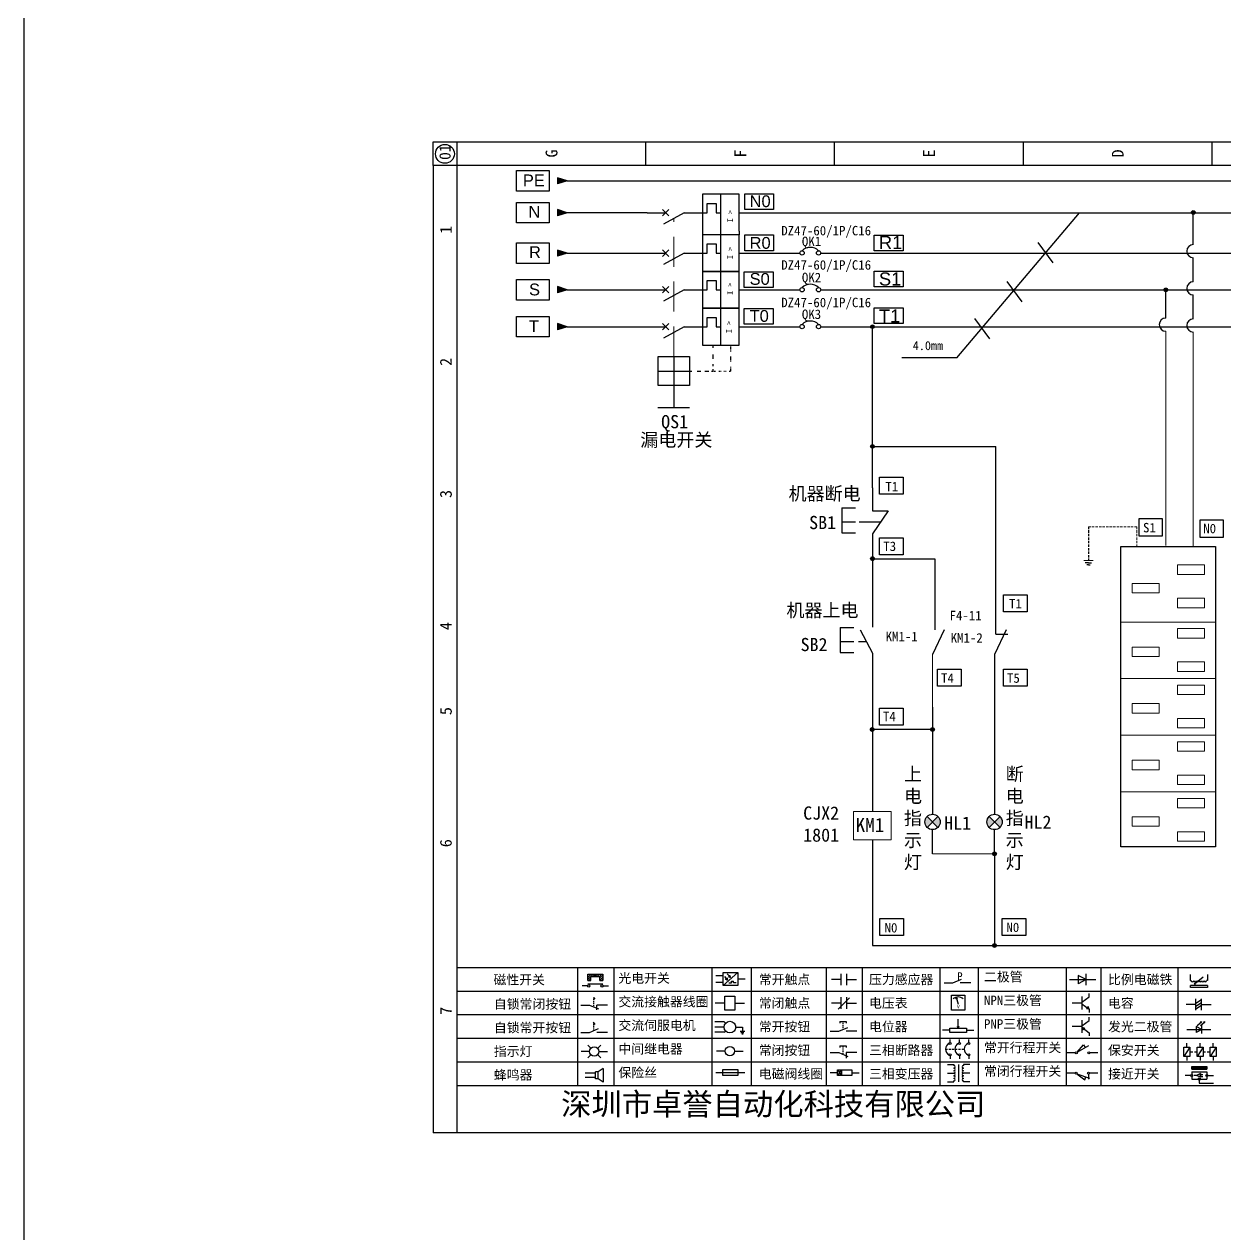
# Model space of a CAD drawing. Header units: millimetres. Extents: x -97 to 5214, y -62 to 3239.
# Drawn here: x -97.3 to 157.1, y 988 to 1244.3 of the extents above; entities that cross this region are included whole.
import ezdxf
from ezdxf.enums import TextEntityAlignment as Align

# ---------------------------------------------------------------- set-up
doc = ezdxf.new("R2010")
doc.units = ezdxf.units.MM
for name, pattern in [('ACANSTGL', [0.11811, 0.07874, -0.03937]), ('ACISOWELD', [3, 2, -1]), ('DASHED', [0.75, 0.5, -0.25]), ('DASHED2', [9.525, 6.35, -3.175])]:
    doc.linetypes.add(name, pattern=pattern)
for name, color, linetype in [('MISC', 2, 'Continuous'), ('SYMS', 7, 'Continuous'), ('主图', 7, 'Continuous')]:
    doc.layers.add(name, color=color, linetype=linetype)
doc.styles.get("Standard").update_dxf_attribs({"font": 'SimSun.ttf'})
doc.styles.add('WD_IEC', font='ISOCP2.shx', dxfattribs={"width": 0.9, "height": 4, "bigfont": 'gbcbig.shx'})
doc.styles.add('样式 0', font='')
doc.styles.add('样式 8', font='arial.ttf')
doc.styles.add('汉字', font='NSimSun.ttf')
doc.styles.get('样式 0').set_extended_font_data('KaiTi_GB2312')

# ---------------------------------------------------------------- blocks, each defined once
blk = doc.blocks.new('VCB11THI')
for p, q in [((0, 7.5), (0, 2.5)), ((-0.88, 3.38), (0.88, 1.62)), ((-0.88, 1.62), (0.88, 3.38)), ((0, -2.5), (-3.12, 3.12)), ((0, -2.5), (0, -8.75)), ((0, -8.75), (2.5, -8.75)), ((2.5, -8.75), (2.5, -11.25)), ((-5, -12.5), (5, -12.5)), ((0, -11.25), (0, -12.5)), ((2.5, -11.25), (0, -11.25)), ((0, -17.5), (0, -22.5))]:
    blk.add_line(p, q)
blk.add_lwpolyline([(-5, -7.5), (-5, -17.5), (5, -17.5), (5, -7.5)], close=True)
at = {"style": 'WD_IEC'}
for tag, p in [('INST', (-8, 5.25)), ('LOC', (-8, 1.75)), ('TAG1', (-8, -1.75)), ('RATING1', (-8, -6.35)), ('DESC1', (-8, -14.35)), ('DESC2', (-8, -17.85)), ('DESC3', (-8, -21.35))]:
    blk.add_attdef(tag, text='', height=2.5, dxfattribs=at).set_placement(p, align=Align.RIGHT)
blk.add_attdef('TERM01', text='', height=2, rotation=90, dxfattribs=at).set_placement((-1, 7.5), align=Align.RIGHT)
at = {"style": 'WD_IEC', "flags": 1}
for tag, p, height in [('X2TERM01', (0, 7.5), 0.32), ('MFG', (2.75, 6.5), 1.5), ('CAT', (2.75, 4), 1.5), ('X4LINK', (-2, 0), 0.32), ('X1LINK', (-0.5, 0), 0.32), ('CONTACT', (-5, -7.5), 1), ('COMMON', (-3.75, -8.75), 1), ('ASSYCODE', (1, -19), 1), ('FAMILY', (1, -20.5), 1), ('X8TERM02', (0, -22.5), 0.32), ('CATDESC', (1, -22), 1)]:
    blk.add_attdef(tag, p, '', height=height, dxfattribs=at)
at = {"lineweight": 15, "style": 'WD_IEC'}
blk.add_attdef('XREF', text='', height=2.5, dxfattribs=at).set_placement((-8, -10.35), align=Align.RIGHT)
at = {"style": 'WD_IEC'}
blk.add_attdef('TERM02', (-1, -22.5), '', height=2, rotation=90, dxfattribs=at)
at = {"linetype": 'Continuous', "style": 'WD_IEC'}
blk.add_attdef('T', text='', height=2.5, dxfattribs=at).set_placement((0, -15), align=Align.MIDDLE_CENTER)
blk = doc.blocks.new('VCB21THI')
for p, q in [((0, 7.5), (0, 2.5)), ((-0.88, 3.38), (0.88, 1.62)), ((-0.88, 1.62), (0.88, 3.38)), ((0, -2.5), (-3.12, 3.12)), ((0, -2.5), (0, -8.75)), ((0, -8.75), (2.5, -8.75)), ((2.5, -8.75), (2.5, -11.25)), ((-5, -12.5), (5, -12.5)), ((0, -11.25), (0, -12.5)), ((2.5, -11.25), (0, -11.25)), ((0, -17.5), (0, -22.5))]:
    blk.add_line(p, q)
blk.add_lwpolyline([(-5, -7.5), (-5, -17.5), (5, -17.5), (5, -7.5)], close=True)
at = {"style": 'WD_IEC'}
for tag, p in [('INST', (-8, 5.25)), ('LOC', (-8, 1.75)), ('TAG2', (-8, -1.75)), ('RATING1', (-8, -6.35)), ('DESC1', (-8, -14.35)), ('DESC2', (-8, -17.85)), ('DESC3', (-8, -21.35))]:
    blk.add_attdef(tag, text='', height=2.5, dxfattribs=at).set_placement(p, align=Align.RIGHT)
blk.add_attdef('TERM01', text='', height=2, rotation=90, dxfattribs=at).set_placement((-1, 7.5), align=Align.RIGHT)
at = {"style": 'WD_IEC', "flags": 1}
for tag, p, height in [('X2TERM01', (0, 7.5), 0.32), ('X4LINK', (-2, 0), 0.32), ('X1LINK', (-0.5, 0), 0.32), ('CONTACT', (-5, -7.5), 1), ('COMMON', (-3.75, -8.75), 1), ('FAMILY', (1, -20.5), 1), ('X8TERM02', (0, -22.5), 0.32)]:
    blk.add_attdef(tag, p, '', height=height, dxfattribs=at)
at = {"lineweight": 15, "style": 'WD_IEC'}
blk.add_attdef('XREF', text='', height=2.5, dxfattribs=at).set_placement((-8, -10.35), align=Align.RIGHT)
at = {"style": 'WD_IEC'}
blk.add_attdef('TERM02', (-1, -22.5), '', height=2, rotation=90, dxfattribs=at)
at = {"linetype": 'Continuous', "style": 'WD_IEC'}
blk.add_attdef('T', text='', height=2.5, dxfattribs=at).set_placement((0, -15), align=Align.MIDDLE_CENTER)
blk = doc.blocks.new('WDDOT')
blk.add_hatch(color=256).paths.add_polyline_path([(0.5, 0, 1), (-0.5, 0, 1)])
blk.add_circle((0, 0), 0.5)
blk = doc.blocks.new('磁性开关')
at = {"linetype": 'ByBlock'}
h = blk.add_hatch(dxfattribs=at)
h.set_pattern_fill('ANSI31', color=256, scale=0.1, style=0)
h.paths.add_polyline_path([(-1907.69, -775.29), (-1910.88, -775.29), (-1910.88, -776.69), (-1910.25, -776.69), (-1910.25, -775.79), (-1908.31, -775.79), (-1908.31, -776.69), (-1907.69, -776.69)])
for p, q in [((-1910.88, -776.69), (-1910.88, -775.29)), ((-1910.88, -775.29), (-1907.69, -775.29)), ((-1910.25, -776.69), (-1910.25, -775.79)), ((-1910.25, -775.79), (-1908.31, -775.79)), ((-1908.31, -776.69), (-1908.31, -775.79)), ((-1907.69, -775.29), (-1907.69, -776.69)), ((-1910.91, -777.81), (-1912.09, -777.81)), ((-1910.88, -776.69), (-1910.25, -776.69)), ((-1910.88, -777.39), (-1907.69, -777.39)), ((-1908.31, -776.69), (-1907.69, -776.69)), ((-1907.66, -777.81), (-1906.48, -777.81))]:
    blk.add_line(p, q, dxfattribs=at)
for centre in [(-1910.68, -777.81), (-1907.88, -777.81)]:
    blk.add_circle(centre, 0.225, dxfattribs=at)
blk = doc.blocks.new('*U75')
at = {"linetype": 'ByBlock'}
for p, q in [((-1909.23, -780.45), (-1909.23, -780.67)), ((-1909.23, -780.45), (-1908.92, -780.84)), ((-1909.23, -780.84), (-1909.23, -781.05)), ((-1909.23, -781.23), (-1909.23, -781.44)), ((-1909.23, -781.61), (-1909.23, -781.83)), ((-1911.92, -782.07), (-1910.06, -782.07)), ((-1910.06, -782.07), (-1908.18, -782.88)), ((-1909.23, -782), (-1909.23, -782.21)), ((-1909.23, -782.38), (-1909.23, -782.43)), ((-1908.52, -783.07), (-1908.52, -782.07)), ((-1906.25, -782.07), (-1908.52, -782.07))]:
    blk.add_line(p, q, dxfattribs=at)
blk = doc.blocks.new('*U76')
at = {"linetype": 'ByBlock'}
for p, q in [((-1908.88, -791.17), (-1909.23, -790.71)), ((-1909.23, -790.71), (-1909.23, -790.92)), ((-1909.23, -791.09), (-1909.23, -791.31)), ((-1909.23, -791.48), (-1909.23, -791.69)), ((-1909.23, -791.86), (-1909.23, -792.08)), ((-1911.92, -792.89), (-1910.06, -792.89)), ((-1910.06, -792.89), (-1908.18, -792.08)), ((-1909.23, -792.25), (-1909.23, -792.47)), ((-1906.25, -792.89), (-1908.52, -792.89))]:
    blk.add_line(p, q, dxfattribs=at)
blk = doc.blocks.new('蜂鸣器')
at = {"linetype": 'ByBlock'}
for p, q in [((-1908.8, -796.48), (-1911.01, -796.48)), ((-1908.25, -796.26), (-1908.8, -796.26)), ((-1908.8, -797.68), (-1908.8, -796.26)), ((-1907.17, -795.53), (-1908.25, -796.26)), ((-1908.25, -797.68), (-1908.25, -796.26)), ((-1907.17, -795.53), (-1907.17, -798.41)), ((-1908.8, -797.46), (-1911.01, -797.46)), ((-1908.25, -797.68), (-1908.8, -797.68)), ((-1907.17, -798.41), (-1908.25, -797.68))]:
    blk.add_line(p, q, dxfattribs=at)
blk = doc.blocks.new('指示灯')
at = {"linetype": 'ByBlock'}
for p, q in [((-1854.62, -775.59), (-1853.97, -776.23)), ((-1851.9, -775.59), (-1852.54, -776.23)), ((-1854.25, -776.92), (-1856.06, -776.92)), ((-1854.62, -778.25), (-1853.97, -777.61)), ((-1851.9, -778.25), (-1852.54, -777.61)), ((-1852.26, -776.92), (-1850.45, -776.92))]:
    blk.add_line(p, q, dxfattribs=at)
blk.add_circle((-1853.26, -776.92), 0.992, dxfattribs=at)
blk = doc.blocks.new('光电开关')
at = {"linetype": 'ByBlock'}
h = blk.add_hatch(dxfattribs=at)
h.set_pattern_fill('ANSI31', color=256, scale=0.01, style=0)
h.set_pattern_definition([(45, (0.172267, 0), (-0.0224506403, 0.0224506403), [])])
h.paths.add_polyline_path([(-1882.44, -776.34), (-1882.5, -775.91), (-1882.68, -776.07)])
h.paths.add_polyline_path([(-1882.44, -776.34), (-1882.68, -776.07), (-1882.86, -776.23)])
h.paths.add_polyline_path([(-1883.11, -776.45), (-1883.29, -776.61), (-1883.05, -776.88)])
h.paths.add_polyline_path([(-1883.29, -776.61), (-1883.47, -776.77), (-1883.05, -776.88)])
for p, q in [((-1884.01, -775.96), (-1885.56, -775.96)), ((-1880.91, -775.3), (-1884.01, -778.05)), ((-1883.75, -776.09), (-1883.05, -776.88)), ((-1883.11, -776.45), (-1883.47, -776.77)), ((-1883.14, -775.55), (-1882.44, -776.34)), ((-1883.05, -776.88), (-1883.11, -776.45)), ((-1882.5, -775.91), (-1882.86, -776.23)), ((-1882.44, -776.34), (-1882.86, -776.23)), ((-1882.44, -776.34), (-1882.5, -775.91)), ((-1879.37, -776.67), (-1880.91, -776.67)), ((-1884.01, -777.39), (-1885.56, -777.39)), ((-1883.05, -776.88), (-1883.47, -776.77)), ((-1882.78, -777.47), (-1882.23, -777.47)), ((-1882.23, -777.47), (-1882.23, -777.14)), ((-1882.23, -777.14), (-1881.78, -777.14)), ((-1881.78, -777.47), (-1881.78, -777.14)), ((-1881.23, -777.47), (-1881.78, -777.47))]:
    blk.add_line(p, q, dxfattribs=at)
blk.add_lwpolyline([(-1884.01, -775.3), (-1880.91, -775.3), (-1880.91, -778.05), (-1884.01, -778.05)], close=True, dxfattribs=at)
blk = doc.blocks.new('交流接触器线圈')
at = {"linetype": 'ByBlock'}
for p, q in [((-1880.82, -781.77), (-1882.87, -781.77)), ((-1878.72, -781.77), (-1876.67, -781.77))]:
    blk.add_line(p, q, dxfattribs=at)
blk.add_lwpolyline([(-1880.82, -780.28), (-1878.72, -780.28), (-1878.72, -783.26), (-1880.82, -783.26)], close=True, dxfattribs=at)
blk = doc.blocks.new('交流伺服电机')
at = {"linetype": 'ByBlock'}
for p, q in [((-1880.97, -785.75), (-1882.94, -785.75)), ((-1880.97, -786.85), (-1882.94, -786.85)), ((-1880.97, -785.75), (-1880.65, -786.03)), ((-1878.49, -786.85), (-1877.07, -786.85)), ((-1877.07, -786.85), (-1877.07, -787.72)), ((-1880.97, -787.94), (-1882.94, -787.94)), ((-1880.97, -787.94), (-1880.65, -787.67)), ((-1877.54, -787.72), (-1876.59, -787.72)), ((-1877.38, -788.01), (-1876.75, -788.01)), ((-1877.23, -788.29), (-1876.9, -788.29))]:
    blk.add_line(p, q, dxfattribs=at)
blk.add_circle((-1879.73, -786.85), 1.24, dxfattribs=at)
blk = doc.blocks.new('中间继电器')
at = {"linetype": 'ByBlock'}
for p, q in [((-1880.72, -791.92), (-1882.54, -791.92)), ((-1878.74, -791.92), (-1876.92, -791.92))]:
    blk.add_line(p, q, dxfattribs=at)
blk.add_circle((-1879.73, -791.92), 0.992, dxfattribs=at)
blk = doc.blocks.new('保险丝')
at = {"linetype": 'ByBlock'}
blk.add_line((-1882.72, -796.49), (-1876.55, -796.49), dxfattribs=at)
blk.add_lwpolyline([(-1881.2, -795.86), (-1878.06, -795.86), (-1878.06, -797.12), (-1881.2, -797.12)], close=True, dxfattribs=at)
blk = doc.blocks.new('常开按钮')
at = {"linetype": 'ByBlock'}
for p, q in [((-1910.06, -787.73), (-1908.18, -786.93)), ((-1909.9, -785.68), (-1908.56, -785.68)), ((-1909.9, -785.68), (-1909.9, -786.07)), ((-1909.23, -785.68), (-1909.23, -785.89)), ((-1909.23, -786.06), (-1909.23, -786.28)), ((-1909.23, -786.45), (-1909.23, -786.67)), ((-1909.23, -786.84), (-1909.23, -787.05)), ((-1908.56, -785.68), (-1908.56, -786.07)), ((-1911.92, -787.73), (-1910.06, -787.73)), ((-1909.23, -787.22), (-1909.23, -787.38)), ((-1906.25, -787.73), (-1908.52, -787.73))]:
    blk.add_line(p, q, dxfattribs=at)
blk = doc.blocks.new('常开触点')
at = {"linetype": 'ByBlock'}
for p, q in [((-1853.82, -781.77), (-1855.88, -781.77)), ((-1853.82, -782.99), (-1853.82, -780.56)), ((-1852.6, -782.99), (-1852.6, -780.56)), ((-1852.6, -781.77), (-1850.55, -781.77))]:
    blk.add_line(p, q, dxfattribs=at)
blk = doc.blocks.new('常闭触点')
at = {"linetype": 'ByBlock'}
for p, q in [((-1853.82, -786.77), (-1855.88, -786.77)), ((-1852.01, -785.66), (-1854.43, -788.1)), ((-1853.82, -787.99), (-1853.82, -785.56)), ((-1852.6, -787.99), (-1852.6, -785.56)), ((-1852.6, -786.77), (-1850.55, -786.77))]:
    blk.add_line(p, q, dxfattribs=at)
blk = doc.blocks.new('常闭按钮')
at = {"linetype": 'ByBlock'}
for p, q in [((-1854.11, -790.83), (-1852.77, -790.83)), ((-1854.11, -790.83), (-1854.11, -791.22)), ((-1853.44, -790.83), (-1853.44, -791.04)), ((-1853.44, -791.21), (-1853.44, -791.43)), ((-1853.44, -791.6), (-1853.44, -791.82)), ((-1853.44, -791.99), (-1853.44, -792.2)), ((-1852.77, -790.83), (-1852.77, -791.22)), ((-1856.13, -792.28), (-1854.28, -792.28)), ((-1854.28, -792.28), (-1852.4, -793.09)), ((-1853.44, -792.37), (-1853.44, -792.53)), ((-1850.47, -792.28), (-1852.73, -792.28)), ((-1852.73, -792.28), (-1852.73, -793.43))]:
    blk.add_line(p, q, dxfattribs=at)
blk = doc.blocks.new('电磁阀线圈')
at = {"linetype": 'ByBlock'}
for p, q in [((-1854.61, -796.54), (-1856.17, -796.54)), ((-1854.61, -795.92), (-1853.75, -797.16)), ((-1853.75, -795.92), (-1854.61, -797.16)), ((-1853.75, -795.92), (-1853.75, -797.16)), ((-1851.53, -796.54), (-1849.97, -796.54))]:
    blk.add_line(p, q, dxfattribs=at)
blk.add_lwpolyline([(-1854.61, -795.92), (-1851.53, -795.92), (-1851.53, -797.16), (-1854.61, -797.16)], close=True, dxfattribs=at)
blk = doc.blocks.new('电压表')
at = {"linetype": 'ByBlock'}
for p, q in [((-1814.84, -780.75), (-1814.91, -781.13)), ((-1814.6, -781.05), (-1814.91, -781.13)), ((-1814.84, -780.75), (-1814.46, -782.26)), ((-1814.84, -780.75), (-1814.6, -781.05))]:
    blk.add_line(p, q, dxfattribs=at)
blk.add_lwpolyline([(-1815.84, -780.34), (-1813.07, -780.34), (-1813.07, -783.49), (-1815.84, -783.49)], close=True, dxfattribs=at)
blk.add_arc((-1814.46, -782.26), 1.56, 46.8313, 133.1687, dxfattribs=at)
at = {"linetype": 'ByBlock', "insert": (-1814.7, -782.39), "char_height": 0.75, "width": 0.6768, "attachment_point": 1}
blk.add_mtext('V', dxfattribs=at)
blk = doc.blocks.new('电位器')
at = {"linetype": 'ByBlock'}
for p, q in [((-1814.45, -787.3), (-1814.45, -785.39)), ((-1816.21, -787.75), (-1817.79, -787.75)), ((-1814.45, -787.3), (-1814.62, -786.96)), ((-1814.62, -786.96), (-1814.27, -786.96)), ((-1814.45, -787.3), (-1814.27, -786.96)), ((-1812.68, -787.75), (-1811.1, -787.75))]:
    blk.add_line(p, q, dxfattribs=at)
blk.add_lwpolyline([(-1816.21, -787.3), (-1812.68, -787.3), (-1812.68, -788.2), (-1816.21, -788.2)], close=True, dxfattribs=at)
blk = doc.blocks.new('三相断路器')
at = {"linetype": 'ByBlock'}
for p, q in [((-1817.14, -791.74), (-1816.72, -791.74)), ((-1816.45, -791.74), (-1816.03, -791.74)), ((-1816.17, -790.33), (-1816.17, -789.7)), ((-1815.76, -791.74), (-1815.34, -791.74)), ((-1815.07, -791.74), (-1814.65, -791.74)), ((-1814.38, -791.74), (-1813.96, -791.74)), ((-1814.17, -790.33), (-1814.17, -789.7)), ((-1813.69, -791.74), (-1813.27, -791.74)), ((-1812.18, -790.33), (-1812.18, -789.7)), ((-1816.17, -793.19), (-1816.17, -793.83)), ((-1814.17, -793.19), (-1814.17, -793.83)), ((-1812.18, -793.19), (-1812.18, -793.83))]:
    blk.add_line(p, q, dxfattribs=at)
for centre in [(-1816.17, -790.55), (-1814.17, -790.55), (-1812.18, -790.55), (-1816.17, -792.98), (-1814.17, -792.98), (-1812.18, -792.98)]:
    blk.add_circle(centre, 0.219, dxfattribs=at)
for centre in [(-1815.81, -791.74), (-1813.82, -791.74), (-1811.83, -791.74)]:
    blk.add_arc(centre, 1.32, 115.5791, 244.4209, dxfattribs=at)
blk = doc.blocks.new('三相变压器')
at = {"linetype": 'ByBlock'}
for p, q in [((-1816.69, -795.03), (-1815.37, -795.03)), ((-1816.69, -796.87), (-1815.37, -796.87)), ((-1815.37, -795.03), (-1815.37, -795.24)), ((-1814.34, -798.7), (-1814.34, -795.04)), ((-1812, -795.03), (-1813.32, -795.03)), ((-1813.32, -795.03), (-1813.32, -795.24)), ((-1812, -796.87), (-1813.32, -796.87)), ((-1816.69, -798.71), (-1815.37, -798.71)), ((-1815.37, -798.71), (-1815.37, -798.5)), ((-1813.32, -798.71), (-1813.32, -798.5)), ((-1812, -798.71), (-1813.32, -798.71))]:
    blk.add_line(p, q, dxfattribs=at)
for centre, start, end in [((-1815.37, -795.51), 270, 90), ((-1815.37, -796.06), 270, 90), ((-1815.37, -796.6), 270, 90), ((-1815.37, -797.14), 270, 90), ((-1813.32, -795.51), 90, 270), ((-1813.32, -796.06), 90, 270), ((-1813.32, -796.6), 90, 270), ((-1813.32, -797.14), 90, 270), ((-1815.37, -797.68), 270, 90), ((-1815.37, -798.23), 270, 90), ((-1813.32, -797.68), 90, 270), ((-1813.32, -798.23), 90, 270)]:
    blk.add_arc(centre, 0.271, start, end, dxfattribs=at)
blk = doc.blocks.new('压力感应器')
at = {"linetype": 'ByBlock'}
for p, q in [((-1817.44, -777.73), (-1815.59, -777.73)), ((-1815.59, -777.73), (-1813.71, -776.93)), ((-1811.78, -777.73), (-1814.05, -777.73))]:
    blk.add_line(p, q, dxfattribs=at)
at = {"linetype": 'ByBlock', "insert": (-1814.65, -775.48), "char_height": 1.68, "width": 1.2242, "attachment_point": 1}
blk.add_mtext('{\\fNSimSun|b0|i0|c134|p49;P}', dxfattribs=at)
blk = doc.blocks.new('二极管')
at = {"linetype": 'ByBlock'}
for p, q in [((-1783.97, -776.77), (-1785.69, -775.9)), ((-1785.69, -775.9), (-1785.69, -777.65)), ((-1783.97, -777.99), (-1783.97, -775.56)), ((-1787.52, -776.77), (-1781.92, -776.77)), ((-1783.97, -776.77), (-1785.69, -777.65))]:
    blk.add_line(p, q, dxfattribs=at)
blk = doc.blocks.new('NPN三极管')
at = {"linetype": 'ByBlock'}
for p, q in [((-1785.73, -780.61), (-1785.73, -783.32)), ((-1785.73, -781.82), (-1784.15, -780.66)), ((-1784.15, -780.66), (-1784.15, -779.98)), ((-1785.73, -781.97), (-1787.81, -781.97)), ((-1785.73, -782.11), (-1784.15, -783.27)), ((-1784.41, -782.73), (-1784.74, -783.18)), ((-1784.15, -783.27), (-1784.74, -783.18)), ((-1784.15, -783.27), (-1784.41, -782.73)), ((-1784.15, -783.27), (-1784.15, -783.96))]:
    blk.add_line(p, q, dxfattribs=at)
blk = doc.blocks.new('PNP三极管')
at = {"linetype": 'ByBlock'}
for p, q in [((-1784.9, -786.74), (-1786.98, -786.74)), ((-1784.9, -785.38), (-1784.9, -788.09)), ((-1784.9, -786.59), (-1783.32, -785.43)), ((-1784.9, -786.88), (-1783.32, -788.04)), ((-1784.9, -786.88), (-1784.31, -786.97)), ((-1784.9, -786.88), (-1784.64, -787.42)), ((-1783.32, -785.43), (-1783.32, -784.75)), ((-1784.31, -786.97), (-1784.64, -787.42)), ((-1783.32, -788.04), (-1783.32, -788.73))]:
    blk.add_line(p, q, dxfattribs=at)
blk = doc.blocks.new('常开行程开关')
at = {"linetype": 'ByBlock'}
for p, q in [((-1785.89, -792.17), (-1784.52, -790.62)), ((-1785.89, -792.17), (-1783.43, -790.72)), ((-1784.52, -790.62), (-1784.19, -791.17)), ((-1786.29, -792.3), (-1788.01, -792.3)), ((-1781.48, -792.3), (-1783.21, -792.3))]:
    blk.add_line(p, q, dxfattribs=at)
for centre in [(-1786.07, -792.3), (-1783.42, -792.3)]:
    blk.add_circle(centre, 0.219, dxfattribs=at)
blk = doc.blocks.new('常闭行程开关')
at = {"linetype": 'ByBlock'}
for p, q in [((-1786.34, -796.62), (-1788.07, -796.62)), ((-1785.93, -796.72), (-1783.25, -797.7)), ((-1785.93, -796.72), (-1784.3, -798)), ((-1783.48, -796.84), (-1783.48, -797.85)), ((-1781.54, -796.62), (-1783.26, -796.62)), ((-1784.3, -798), (-1784.08, -797.4))]:
    blk.add_line(p, q, dxfattribs=at)
for centre in [(-1786.12, -796.62), (-1783.48, -796.62)]:
    blk.add_circle(centre, 0.219, dxfattribs=at)
blk = doc.blocks.new('电容')
at = {"linetype": 'ByBlock'}
for p, q in [((-1756.08, -781.77), (-1758.13, -781.77)), ((-1756.08, -782.99), (-1756.08, -780.56)), ((-1754.86, -780.79), (-1756.08, -781.55)), ((-1754.86, -781.44), (-1756.08, -782.2)), ((-1754.86, -782.99), (-1754.86, -780.56)), ((-1754.86, -781.77), (-1752.81, -781.77)), ((-1754.86, -781.99), (-1756.08, -782.75))]:
    blk.add_line(p, q, dxfattribs=at)
blk = doc.blocks.new('发光二极管')
at = {"linetype": 'ByBlock'}
for p, q in [((-1758.01, -786.77), (-1752.89, -786.77)), ((-1754.84, -786.77), (-1756.04, -786.16)), ((-1756.04, -786.16), (-1756.04, -787.39)), ((-1754.84, -786.77), (-1756.04, -787.39)), ((-1755.78, -785.92), (-1754.89, -785.14)), ((-1754.89, -785.14), (-1755.2, -785.22)), ((-1755.2, -785.22), (-1755.01, -785.43)), ((-1755.08, -785.92), (-1754.18, -785.14)), ((-1754.89, -785.14), (-1755.01, -785.43)), ((-1754.84, -787.63), (-1754.84, -785.92)), ((-1754.18, -785.14), (-1754.49, -785.22)), ((-1754.49, -785.22), (-1754.31, -785.43)), ((-1754.18, -785.14), (-1754.31, -785.43))]:
    blk.add_line(p, q, dxfattribs=at)
blk = doc.blocks.new('比例电磁阀')
at = {"linetype": 'ByBlock'}
for p, q in [((-1757.26, -775.38), (-1757.26, -776.71)), ((-1754.5, -775.98), (-1756.35, -777.44)), ((-1753.58, -775.38), (-1753.58, -776.71)), ((-1757.26, -776.71), (-1757.05, -776.71)), ((-1753.6, -777.73), (-1757.25, -777.73)), ((-1757.25, -778.13), (-1757.25, -777.73)), ((-1753.6, -778.13), (-1757.25, -778.13)), ((-1756.35, -777.44), (-1756.25, -777.25)), ((-1756.35, -777.44), (-1756.15, -777.38)), ((-1756.15, -777.38), (-1756.25, -777.25)), ((-1753.58, -776.71), (-1753.8, -776.71)), ((-1753.6, -777.73), (-1753.6, -778.13))]:
    blk.add_line(p, q, dxfattribs=at)
for centre in [(-1756.78, -776.71), (-1756.24, -776.71), (-1755.7, -776.71), (-1755.15, -776.71), (-1754.61, -776.71), (-1754.07, -776.71)]:
    blk.add_arc(centre, 0.271, 180, 0, dxfattribs=at)
blk = doc.blocks.new('保安开关')
at = {"linetype": 'ByBlock'}
for p, q in [((-1757.33, -790.79), (-1758.6, -792.81)), ((-1757.96, -790.79), (-1757.96, -789.97)), ((-1757.33, -791.8), (-1756.72, -791.8)), ((-1756.35, -791.8), (-1755.89, -791.8)), ((-1754.54, -790.79), (-1755.81, -792.81)), ((-1755.17, -790.79), (-1755.17, -789.97)), ((-1754.52, -791.8), (-1754.06, -791.8)), ((-1753.69, -791.8), (-1753.08, -791.8)), ((-1751.75, -790.79), (-1753.02, -792.81)), ((-1752.39, -790.79), (-1752.39, -789.97)), ((-1757.96, -792.81), (-1757.96, -793.62)), ((-1755.17, -792.81), (-1755.17, -793.62)), ((-1752.39, -792.81), (-1752.39, -793.62))]:
    blk.add_line(p, q, dxfattribs=at)
for points in [[(-1758.6, -790.79), (-1757.33, -790.79), (-1757.33, -792.81), (-1758.6, -792.81)], [(-1755.81, -790.79), (-1754.54, -790.79), (-1754.54, -792.81), (-1755.81, -792.81)], [(-1753.02, -790.79), (-1751.75, -790.79), (-1751.75, -792.81), (-1753.02, -792.81)]]:
    blk.add_lwpolyline(points, close=True, dxfattribs=at)
blk = doc.blocks.new('接近开关')
at = {"linetype": 'ByBlock'}
h = blk.add_hatch(dxfattribs=at)
h.set_pattern_fill('ANSI31', color=256, scale=0.01, style=0)
h.set_pattern_definition([(45, (-89.131516, -30.795668), (-0.0224506403, 0.0224506403), [])])
h.paths.add_polyline_path([(-1513.76, -1123.35), (-1513.76, -1122.85), (-1516.96, -1122.85), (-1516.96, -1123.35)])
for p, q in [((-1517.18, -1124.71), (-1518.36, -1124.71)), ((-1516.96, -1123.35), (-1516.96, -1122.85)), ((-1516.96, -1122.85), (-1513.76, -1122.85)), ((-1516.96, -1123.35), (-1513.76, -1123.35)), ((-1516.96, -1123.95), (-1513.76, -1123.95)), ((-1516.96, -1123.95), (-1516.96, -1125.47)), ((-1515.91, -1124.71), (-1516.45, -1124.71)), ((-1515.11, -1124.31), (-1515.91, -1124.71)), ((-1515.11, -1125.11), (-1515.91, -1124.71)), ((-1515.33, -1124.53), (-1515.17, -1124.53)), ((-1515.33, -1124.88), (-1515.17, -1124.88)), ((-1515.25, -1124.45), (-1515.25, -1124.61)), ((-1515.11, -1124.31), (-1515.11, -1125.11)), ((-1515.11, -1124.48), (-1514.58, -1124.48)), ((-1515.11, -1124.94), (-1514.58, -1124.94)), ((-1513.76, -1122.85), (-1513.76, -1123.35)), ((-1513.76, -1123.95), (-1513.76, -1125.47)), ((-1513.54, -1124.71), (-1512.36, -1124.71)), ((-1516.96, -1125.47), (-1513.76, -1125.47)), ((-1515.36, -1125.69), (-1515.36, -1126.36)), ((-1515.36, -1126.36), (-1512.36, -1126.36))]:
    blk.add_line(p, q, dxfattribs=at)
for centre in [(-1516.96, -1124.71), (-1515.36, -1125.47), (-1513.76, -1124.71)]:
    blk.add_circle(centre, 0.225, dxfattribs=at)

msp = doc.modelspace()

# ---------------------------------------------------------------- hatches: boundary and pattern name
for points in [[(17.732, 1204.335), (15.689, 1204.989), (15.689, 1203.68)], [(17.732, 1195.769), (15.689, 1196.424), (15.689, 1195.114)], [(17.732, 1188.007), (15.689, 1188.662), (15.689, 1187.352)], [(17.732, 1180.172), (15.689, 1180.827), (15.689, 1179.518)]]:
    msp.add_hatch(color=256).paths.add_polyline_path(points)
h = msp.add_hatch(color=256)
edge = h.paths.add_edge_path()
edge.add_arc((150.463, 1204.385), 0.393, 0, 360)
h = msp.add_hatch(color=256)
edge = h.paths.add_edge_path()
edge.add_arc((144.623, 1187.973), 0.393, 0, 360)
h = msp.add_hatch(color=256)
edge = h.paths.add_edge_path()
edge.add_arc((82.455, 1180.177), 0.389, 0, 360)
h = msp.add_hatch(color=256)
edge = h.paths.add_edge_path()
edge.add_arc((82.455, 1154.79), 0.389, 0, 360)
h = msp.add_hatch(color=256)
edge = h.paths.add_edge_path()
edge.add_arc((82.446, 1131.02), 0.393, 0, 360)
h = msp.add_hatch(color=256)
edge = h.paths.add_edge_path()
edge.add_arc((82.425, 1094.82), 0.393, 0, 360)
h = msp.add_hatch(color=256)
edge = h.paths.add_edge_path()
edge.add_arc((95.203, 1094.82), 0.393, 0, 360)
at = {"lineweight": 0}
h = msp.add_hatch(color=256, dxfattribs=at)
h.paths.add_polyline_path([(95.203, 1075.231), (94.054, 1076.38, 0.1989124), (93.578, 1075.231, 0.1989124), (94.054, 1074.082)])
h.paths.add_polyline_path([(96.352, 1074.082, 0.1989124), (96.828, 1075.231, 0.1989124), (96.352, 1076.38), (95.203, 1075.231)])
h.paths.add_polyline_path([(108.349, 1075.221), (107.2, 1076.37, 0.1989124), (106.724, 1075.221, 0.1989124), (107.2, 1074.072)])
h.paths.add_polyline_path([(109.498, 1074.072, 0.1989124), (109.974, 1075.221, 0.1989124), (109.498, 1076.37), (108.349, 1075.221)])
h = msp.add_hatch(color=256)
edge = h.paths.add_edge_path()
edge.add_arc((108.349, 1068.481), 0.393, 0, 360)
h = msp.add_hatch(color=256)
edge = h.paths.add_edge_path()
edge.add_arc((108.349, 1049.041), 0.393, 0, 360)
at = {"layer": 'MISC'}
msp.add_hatch(color=256, dxfattribs=at).paths.add_polyline_path([(17.732, 1211.099), (15.689, 1211.754), (15.689, 1210.445)])

# ---------------------------------------------------------------- linework, layer by layer
at = {"linetype": 'ByBlock'}
for p, q in [((-10.63, 1219.327), (286.37, 1219.327)), ((-10.63, 1214.327), (-10.63, 1219.327)), ((-5.63, 1219.327), (-5.63, 1009.327)), ((-10.63, 1214.327), (-10.63, 1029.327)), ((281.37, 1044.327), (-5.63, 1044.327)), ((281.37, 1039.327), (-5.63, 1039.327)), ((281.37, 1034.327), (-5.63, 1034.327)), ((-10.63, 1029.327), (-10.63, 1009.327)), ((281.37, 1029.327), (-5.63, 1029.327)), ((281.37, 1024.327), (-5.63, 1024.327)), ((281.37, 1019.327), (-5.63, 1019.327)), ((286.37, 1009.327), (-10.63, 1009.327))]:
    msp.add_line(p, q, dxfattribs=at)
for p, q in [((54.232, 1208.233), (46.435, 1208.233)), ((46.435, 1208.233), (46.435, 1200.437)), ((50.334, 1199.667), (50.334, 1208.233)), ((54.232, 1200.437), (54.232, 1208.233)), ((17.732, 1204.335), (15.689, 1204.989)), ((15.689, 1204.989), (15.689, 1203.68)), ((37.95, 1203.646), (39.328, 1205.024)), ((39.328, 1203.646), (37.95, 1205.024)), ((47.41, 1204.335), (47.41, 1206.284)), ((47.41, 1206.284), (49.359, 1206.284)), ((49.359, 1206.284), (49.359, 1204.335)), ((17.732, 1204.335), (15.689, 1203.68)), ((34.741, 1204.335), (38.639, 1204.335)), ((42.537, 1204.335), (38.152, 1201.898)), ((42.537, 1204.335), (47.41, 1204.335)), ((49.359, 1204.335), (50.334, 1204.335)), ((54.232, 1204.335), (256.049, 1204.335)), ((54.232, 1204.335), (58.13, 1204.335)), ((17.732, 1195.769), (15.689, 1196.424)), ((15.689, 1196.424), (15.689, 1195.114)), ((17.732, 1195.769), (15.689, 1195.114)), ((17.732, 1195.769), (38.646, 1195.769)), ((58.13, 1195.769), (67.082, 1195.769)), ((71.506, 1195.769), (197.324, 1195.769)), ((17.732, 1188.007), (15.689, 1188.662)), ((15.689, 1188.662), (15.689, 1187.352)), ((17.732, 1188.007), (15.689, 1187.352)), ((17.732, 1188.007), (38.646, 1188.007)), ((58.13, 1187.973), (67.082, 1187.973)), ((71.507, 1187.973), (197.221, 1187.973)), ((17.732, 1180.172), (15.689, 1180.827)), ((15.689, 1180.827), (15.689, 1179.518)), ((17.732, 1180.172), (15.689, 1179.518)), ((17.732, 1180.172), (38.646, 1180.172)), ((58.13, 1180.177), (67.082, 1180.177)), ((71.507, 1180.177), (197.017, 1180.177)), ((48.691, 1175.724), (48.691, 1176.278)), ((48.691, 1173.356), (48.691, 1174.267)), ((40.339, 1173.845), (40.339, 1163.051)), ((48.691, 1171.808), (48.691, 1172.218)), ((37.017, 1170.775), (43.661, 1170.775)), ((43.661, 1170.775), (44.187, 1170.775)), ((45.279, 1170.775), (46.097, 1170.775)), ((46.916, 1170.775), (47.78, 1170.775)), ((48.372, 1170.775), (48.691, 1170.775)), ((48.691, 1170.775), (48.691, 1171.17)), ((36.977, 1163.051), (43.701, 1163.051)), ((108.583, 1114.998), (108.583, 1154.79)), ((82.455, 1146.055), (82.455, 1141.175)), ((75.959, 1141.791), (78.898, 1141.791)), ((75.959, 1141.791), (75.959, 1136.508)), ((85.817, 1141.175), (82.446, 1136.294)), ((82.451, 1141.175), (85.817, 1141.175)), ((75.959, 1138.856), (78.898, 1138.856)), ((79.62, 1138.824), (84.132, 1138.824)), ((75.959, 1136.508), (78.898, 1136.508)), ((82.446, 1136.294), (82.446, 1118.757)), ((82.446, 1131.02), (95.671, 1131.02)), ((95.671, 1131.02), (95.672, 1120.069)), ((82.446, 1118.757), (82.446, 1116.516)), ((95.672, 1120.069), (95.671, 1115.956)), ((75.603, 1116.421), (78.542, 1116.421)), ((75.603, 1116.421), (75.603, 1111.137)), ((79.828, 1115.97), (82.446, 1111.001)), ((97.658, 1115.956), (95.203, 1110.701)), ((110.804, 1115.956), (108.349, 1110.701)), ((75.603, 1113.485), (78.542, 1113.485)), ((79.483, 1113.485), (81.137, 1113.485)), ((108.583, 1114.998), (111.169, 1114.998)), ((75.603, 1111.137), (78.542, 1111.137)), ((82.446, 1111.001), (82.448, 1099.576)), ((108.349, 1110.701), (108.349, 1090.43)), ((82.448, 1099.576), (82.446, 1092.298)), ((95.203, 1099.576), (95.203, 1094.82)), ((95.203, 1094.82), (82.447, 1094.82)), ((95.203, 1094.82), (95.203, 1076.856)), ((108.349, 1090.43), (108.349, 1076.846)), ((82.446, 1081.451), (82.446, 1077.45)), ((95.203, 1076.856), (95.203, 1076.981)), ((108.349, 1076.846), (108.349, 1076.971)), ((96.352, 1076.38), (94.054, 1074.082)), ((94.054, 1076.38), (96.352, 1074.082)), ((109.498, 1076.37), (107.2, 1074.072)), ((107.2, 1076.37), (109.498, 1074.072)), ((95.203, 1068.481), (95.203, 1073.606)), ((108.349, 1068.471), (108.349, 1073.596)), ((82.446, 1071.45), (82.446, 1053.116))]:
    msp.add_line(p, q)
at = {"color": 0}
for p, q in [((34.741, 1204.335), (17.732, 1204.335)), ((46.435, 1200.437), (46.435, 1199.667)), ((54.232, 1200.437), (54.232, 1199.667)), ((82.455, 1154.79), (108.583, 1154.79)), ((82.446, 1092.298), (82.446, 1081.451)), ((82.446, 1053.116), (82.446, 1049.041)), ((82.446, 1049.041), (182.229, 1049.041))]:
    msp.add_line(p, q, dxfattribs=at)
at = {"color": 6, "linetype": 'DASHED2', "lineweight": 0}
msp.add_line((40.339, 1173.845), (40.339, 1203.113), dxfattribs=at)
at = {"color": 0, "ltscale": 2}
for p, q in [((150.463, 1197.571), (150.463, 1204.585)), ((150.463, 1189.696), (150.463, 1194.782)), ((144.665, 1188.116), (144.272, 1188.116)), ((144.623, 1182.01), (144.623, 1187.973)), ((150.463, 1181.821), (150.463, 1186.907)), ((82.455, 1173.239), (82.455, 1180.177)), ((82.455, 1158.43), (82.455, 1173.239)), ((82.455, 1146.055), (82.455, 1158.43))]:
    msp.add_line(p, q, dxfattribs=at)
at = {"color": 0, "lineweight": -2}
for p, q in [((117.504, 1198.052), (120.695, 1193.728)), ((110.954, 1189.756), (114.144, 1185.432)), ((104.084, 1181.938), (107.274, 1177.614)), ((19.949, 1044.327), (19.949, 1019.327)), ((27.626, 1044.327), (27.626, 1019.327)), ((48.415, 1044.327), (48.415, 1019.327)), ((56.769, 1044.327), (56.769, 1019.327)), ((72.624, 1044.327), (72.624, 1019.327)), ((80.272, 1044.327), (80.272, 1019.327)), ((96.765, 1044.327), (96.765, 1019.327)), ((104.866, 1044.327), (104.866, 1019.327)), ((123.486, 1044.327), (123.486, 1019.327)), ((130.845, 1044.327), (130.845, 1019.327)), ((147.155, 1044.327), (147.155, 1019.327))]:
    msp.add_line(p, q, dxfattribs=at)
at = {"linetype": 'Continuous', "lineweight": 0}
for p, q in [((144.623, 1145.645), (144.623, 1179.222)), ((150.463, 1145.455), (150.463, 1179.032)), ((144.623, 1133.809), (144.623, 1145.645)), ((150.463, 1133.619), (150.463, 1145.455)), ((95.203, 1099.576), (95.203, 1110.701)), ((95.203, 1068.481), (108.349, 1068.481))]:
    msp.add_line(p, q, dxfattribs=at)
at = {"linetype": 'ACANSTGL'}
for p, q in [((52.438, 1174.912), (52.438, 1176.257)), ((52.438, 1172.785), (52.438, 1173.895)), ((52.438, 1170.775), (52.438, 1171.768)), ((48.691, 1170.775), (49.236, 1170.775)), ((49.918, 1170.775), (50.51, 1170.775)), ((50.965, 1170.775), (51.51, 1170.775)), ((52.102, 1170.775), (52.438, 1170.775))]:
    msp.add_line(p, q, dxfattribs=at)
at = {"color": 2, "linetype": 'DASHED'}
msp.add_line((128.233, 1137.775), (128.233, 1130.62), dxfattribs=at)
at = {"color": 2, "linetype": 'DASHED', "lineweight": 0}
for p, q in [((128.233, 1137.775), (138.489, 1137.775)), ((138.489, 1137.775), (138.489, 1133.656))]:
    msp.add_line(p, q, dxfattribs=at)
at = {"color": 2, "lineweight": 0}
for p, q in [((128.233, 1130.62), (127.233, 1130.62)), ((128.248, 1130.611), (129.248, 1130.611))]:
    msp.add_line(p, q, dxfattribs=at)
at = {"color": 2}
for p, q in [((128.233, 1130.104), (127.567, 1130.104)), ((128.233, 1129.693), (127.893, 1129.693)), ((128.233, 1130.104), (128.899, 1130.104)), ((128.233, 1129.693), (128.573, 1129.693))]:
    msp.add_line(p, q, dxfattribs=at)
at = {"lineweight": 0}
for p, q in [((135.152, 1117.591), (155.025, 1117.591)), ((135.152, 1105.591), (155.025, 1105.591)), ((135.152, 1093.591), (155.025, 1093.591)), ((135.152, 1081.591), (155.025, 1081.591))]:
    msp.add_line(p, q, dxfattribs=at)
at = {"ltscale": 2}
for p, q in [((108.349, 1068.471), (108.349, 1055.639)), ((108.349, 1055.639), (108.349, 1049.041))]:
    msp.add_line(p, q, dxfattribs=at)
at = {"color": 0, "lineweight": -2}
msp.add_lwpolyline([(-97.31, 1756.939), (2445.521, 1756.939), (2445.521, -62.322), (-97.31, -62.322)], close=True, dxfattribs=at)
at = {"linetype": 'ByBlock'}
for points in [[(34.37, 1219.327), (34.37, 1214.327)], [(74.37, 1219.327), (74.37, 1214.327)], [(114.37, 1219.327), (114.37, 1214.327)], [(154.37, 1219.327), (154.37, 1214.327)], [(281.37, 1214.327), (-10.63, 1214.327)]]:
    msp.add_lwpolyline(points, dxfattribs=at)
at = {"color": 1, "lineweight": -3}
for points in [[(7.024, 1213.276), (13.965, 1213.276), (13.965, 1208.923), (7.024, 1208.923)], [(55.405, 1208.358), (61.51, 1208.358), (61.51, 1205.011), (55.405, 1205.011)], [(7.024, 1206.511), (13.965, 1206.511), (13.965, 1202.158), (7.024, 1202.158)], [(55.405, 1199.629), (61.51, 1199.629), (61.51, 1196.282), (55.405, 1196.282)], [(7.024, 1197.945), (13.965, 1197.945), (13.965, 1193.593), (7.024, 1193.593)], [(82.835, 1199.593), (88.941, 1199.593), (88.941, 1196.245), (82.835, 1196.245)], [(82.835, 1191.969), (88.941, 1191.969), (88.941, 1188.622), (82.835, 1188.622)], [(7.024, 1190.183), (13.965, 1190.183), (13.965, 1185.831), (7.024, 1185.831)], [(55.285, 1191.833), (61.39, 1191.833), (61.39, 1188.485), (55.285, 1188.485)], [(7.024, 1182.349), (13.965, 1182.349), (13.965, 1177.996), (7.024, 1177.996)], [(55.285, 1184.037), (61.39, 1184.037), (61.39, 1180.689), (55.285, 1180.689)], [(82.835, 1184.178), (88.941, 1184.178), (88.941, 1180.83), (82.835, 1180.83)]]:
    msp.add_lwpolyline(points, close=True, dxfattribs=at)
for points in [[(37.017, 1167.706), (37.017, 1173.845), (43.661, 1173.845), (43.661, 1167.706)], [(155.13, 1069.951), (135.099, 1069.951), (135.099, 1133.619), (155.13, 1133.619)]]:
    msp.add_lwpolyline(points, close=True)
at = {"color": 1, "ltscale": 2}
for points in [[(83.969, 1148.324), (88.992, 1148.324), (88.992, 1144.72), (83.969, 1144.72)], [(143.938, 1139.471), (138.915, 1139.471), (138.915, 1135.867), (143.938, 1135.867)], [(156.881, 1139.206), (151.858, 1139.206), (151.858, 1135.601), (156.881, 1135.601)], [(83.969, 1135.429), (88.992, 1135.429), (88.992, 1131.824), (83.969, 1131.824)], [(110.214, 1123.332), (115.236, 1123.332), (115.236, 1119.727), (110.214, 1119.727)], [(96.245, 1107.576), (101.267, 1107.576), (101.267, 1103.972), (96.245, 1103.972)], [(110.214, 1107.576), (115.236, 1107.576), (115.236, 1103.972), (110.214, 1103.972)], [(83.969, 1099.348), (88.992, 1099.348), (88.992, 1095.743), (83.969, 1095.743)], [(84.039, 1054.748), (89.061, 1054.748), (89.061, 1051.144), (84.039, 1051.144)], [(109.942, 1054.748), (114.964, 1054.748), (114.964, 1051.144), (109.942, 1051.144)]]:
    msp.add_lwpolyline(points, close=True, dxfattribs=at)
at = {"lineweight": 0}
for points in [[(147.118, 1127.685), (147.118, 1129.686), (152.862, 1129.686), (152.862, 1127.685)], [(137.485, 1123.783), (137.485, 1125.784), (143.229, 1125.784), (143.229, 1123.783)], [(147.118, 1120.626), (147.118, 1122.627), (152.862, 1122.627), (152.862, 1120.626)], [(147.118, 1114.201), (147.118, 1116.202), (152.862, 1116.202), (152.862, 1114.201)], [(137.485, 1110.299), (137.485, 1112.3), (143.229, 1112.3), (143.229, 1110.299)], [(147.118, 1107.142), (147.118, 1109.143), (152.862, 1109.143), (152.862, 1107.142)], [(147.118, 1102.201), (147.118, 1104.202), (152.862, 1104.202), (152.862, 1102.201)], [(137.485, 1098.299), (137.485, 1100.3), (143.229, 1100.3), (143.229, 1098.299)], [(147.118, 1095.142), (147.118, 1097.143), (152.862, 1097.143), (152.862, 1095.142)], [(147.118, 1090.201), (147.118, 1092.202), (152.862, 1092.202), (152.862, 1090.201)], [(137.485, 1086.299), (137.485, 1088.3), (143.229, 1088.3), (143.229, 1086.299)], [(147.118, 1083.142), (147.118, 1085.143), (152.862, 1085.143), (152.862, 1083.142)], [(147.118, 1078.201), (147.118, 1080.202), (152.862, 1080.202), (152.862, 1078.201)], [(78.446, 1077.45), (86.446, 1077.45), (86.446, 1071.45), (78.446, 1071.45)], [(137.485, 1074.299), (137.485, 1076.3), (143.229, 1076.3), (143.229, 1074.299)], [(147.118, 1071.142), (147.118, 1073.143), (152.862, 1073.143), (152.862, 1071.142)]]:
    msp.add_lwpolyline(points, close=True, dxfattribs=at)
at = {"linetype": 'ByBlock'}
msp.add_circle((-8.142, 1216.799), 2, dxfattribs=at)
for centre, radius in [((150.463, 1204.385), 0.393), ((67.545, 1195.801), 0.464), ((71.044, 1195.801), 0.464), ((67.545, 1188.001), 0.464), ((71.044, 1188.001), 0.464), ((144.623, 1187.973), 0.393), ((67.545, 1180.201), 0.464), ((71.044, 1180.201), 0.464), ((82.455, 1180.177), 0.389), ((82.455, 1154.79), 0.389), ((82.446, 1131.02), 0.393), ((82.425, 1094.82), 0.393), ((95.203, 1094.82), 0.393), ((95.203, 1075.231), 1.625), ((108.349, 1075.221), 1.625), ((108.349, 1068.481), 0.393), ((108.349, 1049.041), 0.393)]:
    msp.add_circle(centre, radius)
at = {"color": 0, "ltscale": 2}
for centre in [(150.463, 1196.177), (150.463, 1188.302), (144.623, 1180.616), (150.463, 1180.427)]:
    msp.add_arc(centre, 1.394, 90, 270, dxfattribs=at)
for centre in [(69.294, 1194.489), (69.294, 1186.689), (69.294, 1178.889)]:
    msp.add_arc(centre, 2.493, 45.42387, 134.57613)
at = {"layer": 'MISC'}
for p, q in [((17.732, 1211.099), (15.689, 1211.754)), ((15.689, 1211.754), (15.689, 1210.445)), ((17.732, 1211.099), (15.689, 1210.445)), ((17.732, 1211.099), (256.049, 1211.099))]:
    msp.add_line(p, q, dxfattribs=at)
at = {"layer": '主图', "linetype": 'ByBlock'}
for q in [(126.327, 1204.304), (88.711, 1173.602)]:
    msp.add_line((100.357, 1173.602), q, dxfattribs=at)

# ---------------------------------------------------------------- block references
at = {"linetype": 'ByBlock'}
for name, p in [('光电开关', (1934.822, 1818.595)), ('压力感应器', (1915.076, 1818.843)), ('磁性开关', (1933.012, 1818.286)), ('常开触点', (1929.637, 1823.624)), ('二极管', (1911.738, 1818.601)), ('比例电磁阀', (1907.082, 1818.308)), ('交流接触器线圈', (1931.982, 1818.595)), ('电压表', (1915.076, 1818.843)), ('NPN三极管', (1912.563, 1818.83)), ('*U75', (1932.558, 1818.504)), ('常闭触点', (1929.637, 1823.624)), ('电容', (1907.082, 1818.308)), ('电位器', (1915.076, 1818.843)), ('PNP三极管', (1911.738, 1818.601)), ('*U76', (1932.558, 1823.504)), ('交流伺服电机', (1931.982, 1818.595)), ('常开按钮', (1985.422, 1818.624)), ('发光二极管', (1907.082, 1818.019)), ('指示灯', (1876.772, 1803.504)), ('三相断路器', (1915.076, 1818.843)), ('常开行程开关', (1911.738, 1818.601)), ('保安开关', (1907.082, 1818.308)), ('中间继电器', (1931.982, 1818.595)), ('常闭按钮', (1929.637, 1818.624)), ('蜂鸣器', (1932.558, 1818.504)), ('三相变压器', (1915.076, 1818.843)), ('接近开关', (1667.082, 2146.224)), ('保险丝', (1931.982, 1818.595)), ('电磁阀线圈', (1929.637, 1818.624)), ('常闭行程开关', (1911.738, 1818.601))]:
    msp.add_blockref(name, p, dxfattribs=at)
at = {"layer": 'SYMS', "linetype": 'ACISOWELD', "xscale": 0.7796250000001237, "yscale": 0.7796250000001237, "zscale": 0.779624999999994, "rotation": 90}
for name, p in [('VCB21THI', (40.588, 1195.769)), ('VCB21THI', (40.588, 1188.007)), ('VCB11THI', (40.595, 1180.172))]:
    msp.add_blockref(name, p, dxfattribs=at)
at = {"layer": 'SYMS', "lineweight": -3}
for p, xscale, yscale, zscale in [((144.665, 1188.116), 0.5, 0.5, 0.5), ((82.455, 1180.177), 0.4949999999998909, 0.4949999999998909, 0.495), ((82.455, 1154.79), 0.4949999999998909, 0.4949999999998909, 0.495), ((82.446, 1131.02), 0.5, 0.5, 0.5), ((82.425, 1094.82), 0.5, 0.5, 0.5), ((95.203, 1094.82), 0.5, 0.5, 0.5), ((108.349, 1068.481), 0.5, 0.5, 0.5), ((108.349, 1049.041), 0.5, 0.5, 0.5)]:
    msp.add_blockref('WDDOT', p, dxfattribs=dict(at, xscale=xscale, yscale=yscale, zscale=zscale))

# ---------------------------------------------------------------- texts
at = {"style": '汉字'}
for s, p in [('DZ47-60/1P/C16', (72.657, 1200.532)), ('QK1', (69.548, 1198.26)), ('DZ47-60/1P/C16', (72.657, 1193.262)), ('QK2', (69.548, 1190.612)), ('DZ47-60/1P/C16', (72.657, 1185.311)), ('QK3', (69.548, 1182.812))]:
    msp.add_text(s, height=2, dxfattribs=at).set_placement(p, align=Align.MIDDLE_CENTER)
at = {"color": 0}
msp.add_text('4.0mm', height=1.89, dxfattribs=at).set_placement((91.006, 1175.219))
at = {"linetype": 'ByBlock', "attachment_point": 1, "rotation": 90}
for s, insert, char_height, width in [('{\\fKaiTi_GB2312|b0|i0|c134|p0;01}', (-9.341, 1215.525), 2.4, 60.2542), ('{\\fKaiTi_GB2312|b0|i0|c134|p0;G}', (13.199, 1216.034), 2.5, 5), ('{\\fKaiTi_GB2312|b0|i0|c134|p0;D}', (133.199, 1216.034), 2.5, 5), ('{\\fKaiTi_GB2312|b0|i0|c134|p0;F}', (53.199, 1216.034), 2.5, 5), ('{\\fKaiTi_GB2312|b0|i0|c134|p0;E}', (93.199, 1216.034), 2.5, 5), ('{\\fKaiTi_GB2312|b0|i0|c134|p49;1}', (-9.202, 1199.871), 2.5, 11.7517), ('{\\fKaiTi_GB2312|b0|i0|c134|p49;2}', (-9.202, 1171.871), 2.5, 11.7517), ('{\\fKaiTi_GB2312|b0|i0|c134|p49;3}', (-9.202, 1143.871), 2.5, 11.7517), ('{\\fKaiTi_GB2312|b0|i0|c134|p49;4}', (-9.202, 1115.871), 2.5, 11.7517), ('{\\fKaiTi_GB2312|b0|i0|c134|p49;5}', (-9.202, 1097.871), 2.5, 11.7517), ('{\\fKaiTi_GB2312|b0|i0|c134|p49;6}', (-9.202, 1069.871), 2.5, 11.7517), ('{\\fKaiTi_GB2312|b0|i0|c134|p49;7}', (-9.202, 1034.365), 2.5, 11.7517)]:
    msp.add_mtext(s, dxfattribs=dict(at, insert=insert, char_height=char_height, width=width))
at = {"width": 4.96666, "attachment_point": 1, "style": '样式 8'}
for s, insert, char_height in [('N0', (56.425, 1208.016), 2.5), ('N', (9.546, 1205.779), 2.5), ('R', (9.672, 1197.221), 2.5), ('R0', (56.425, 1199.186), 2.5), ('R1', (83.836, 1199.402), 2.772), ('S0', (56.425, 1191.553), 2.5), ('S1', (83.836, 1191.678), 2.772), ('S', (9.678, 1189.313), 2.5), ('T0', (56.425, 1183.708), 2.5), ('T1', (83.836, 1183.824), 2.772), ('T', (9.647, 1181.541), 2.5)]:
    msp.add_mtext(s, dxfattribs=dict(at, insert=insert, char_height=char_height))
at = {"char_height": 1.1694, "width": 4.51104, "attachment_point": 1, "rotation": 90}
for insert in [(51.723, 1202.289), (51.723, 1194.492), (51.672, 1186.908), (51.443, 1178.813)]:
    msp.add_mtext('I >', dxfattribs=dict(at, insert=insert))
at = {"char_height": 2, "attachment_point": 1, "style": '汉字'}
for s, insert in [('{\\fKaiTi_GB2312|b0|i0|c134|p49;光电开关}', (28.62, 1043.135)), ('{\\fKaiTi_GB2312|b0|i0|c134|p49;二极管}', (106.099, 1043.419)), ('{\\fKaiTi_GB2312|b0|i0|c134|p49;磁性开关}', (2.144, 1042.798)), ('{\\fKaiTi_GB2312|b0|i0|c134|p49;常开触点}', (58.373, 1042.848)), ('{\\fKaiTi_GB2312|b0|i0|c134|p49;压力感应器}', (81.733, 1042.857)), ('{\\fKaiTi_GB2312|b0|i0|c134|p49;比例电磁铁}', (132.388, 1042.848)), ('{\\fKaiTi_GB2312|b0|i0|c134|p49;交流接触器线圈}', (28.62, 1038.135)), ('{\\fKaiTi_GB2312|b0|i0|c134|p49;常闭触点}', (58.373, 1037.848)), ('{\\fKaiTi_GB2312|b0|i0|c134|p49;电压表}', (81.733, 1037.857)), ('{\\fKaiTi_GB2312|b0|i0|c134|p49;NPN三极管}', (106.099, 1038.419)), ('{\\fKaiTi_GB2312|b0|i0|c134|p49;电容}', (132.388, 1037.848)), ('{\\fKaiTi_GB2312|b0|i0|c134|p49;自锁常闭按钮}', (2.226, 1037.641)), ('{\\fKaiTi_GB2312|b0|i0|c134|p49;交流伺服电机}', (28.62, 1033.135)), ('{\\fKaiTi_GB2312|b0|i0|c134|p49;常开按钮}', (58.373, 1032.848)), ('{\\fKaiTi_GB2312|b0|i0|c134|p49;电位器}', (81.733, 1032.857)), ('{\\fKaiTi_GB2312|b0|i0|c134|p49;PNP三极管}', (106.099, 1033.419)), ('{\\fKaiTi_GB2312|b0|i0|c134|p49;发光二极管}', (132.388, 1032.848)), ('{\\fKaiTi_GB2312|b0|i0|c134|p49;自锁常开按钮}', (2.226, 1032.641)), ('{\\fKaiTi_GB2312|b0|i0|c134|p49;指示灯}', (2.226, 1027.641)), ('{\\fKaiTi_GB2312|b0|i0|c134|p49;中间继电器}', (28.62, 1028.135)), ('{\\fKaiTi_GB2312|b0|i0|c134|p49;常闭按钮}', (58.373, 1027.848)), ('{\\fKaiTi_GB2312|b0|i0|c134|p49;三相断路器}', (81.733, 1027.857)), ('{\\fKaiTi_GB2312|b0|i0|c134|p49;常开行程开关}', (106.099, 1028.419)), ('{\\fKaiTi_GB2312|b0|i0|c134|p49;保安开关}', (132.388, 1027.848)), ('{\\fKaiTi_GB2312|b0|i0|c134|p49;蜂鸣器}', (2.226, 1022.641)), ('{\\fKaiTi_GB2312|b0|i0|c134|p49;保险丝}', (28.62, 1023.135)), ('{\\fKaiTi_GB2312|b0|i0|c134|p49;电磁阀线圈}', (58.373, 1022.848)), ('{\\fKaiTi_GB2312|b0|i0|c134|p49;三相变压器}', (81.733, 1022.857)), ('{\\fKaiTi_GB2312|b0|i0|c134|p49;常闭行程开关}', (106.099, 1023.419)), ('{\\fKaiTi_GB2312|b0|i0|c134|p49;接近开关}', (132.388, 1022.848))]:
    msp.add_mtext(s, dxfattribs=dict(at, insert=insert))
at = {"color": 0, "lineweight": -2, "insert": (16.503, 1017.798), "char_height": 4.70644, "width": 96.11383, "attachment_point": 1}
msp.add_mtext('深圳市卓誉自动化科技有限公司', dxfattribs=at)
at = {"layer": 'MISC', "insert": (7.993, 1212.429), "char_height": 2.5, "width": 4.96666, "attachment_point": 1, "style": '样式 8'}
msp.add_mtext('\\pi0.38237;PE', dxfattribs=at)
at = {"layer": 'MISC', "color": 0, "attachment_point": 1, "style": '样式 0'}
for s, insert, char_height, width in [('QS1', (37.681, 1161.454), 2.8, 5.01683), ('漏电开关', (33.264, 1157.598), 2.8, 14.88096), ('机器断电', (64.684, 1146.2), 2.8, 14.88096), ('T1', (85.198, 1147.301), 2, 5.01683), ('SB1', (69.042, 1140.078), 2.8, 5.01683), ('S1', (139.803, 1138.592), 2, 5.01683), ('N0', (152.564, 1138.412), 2, 5.01683), ('T3', (84.757, 1134.644), 2, 5.01683), ('机器上电', (64.235, 1121.485), 2.8, 14.65877), ('T1', (111.405, 1122.476), 2, 5.01683), ('F4-11', (98.807, 1119.967), 2, 5.01683), ('KM1-1', (85.253, 1115.525), 2, 5.01683), ('KM1-2', (99.039, 1115.236), 2, 5.01683), ('SB2', (67.223, 1114.222), 2.8, 5.01683), ('T4', (97.01, 1106.72), 2, 5.01683), ('T5', (110.979, 1106.72), 2, 5.01683), ('T4', (84.69, 1098.581), 2, 5.01683), ('上电指示灯', (89.141, 1086.769), 2.8, 5.01683), ('断 电指示灯', (110.707, 1086.783), 2.8, 5.01683), ('CJX2\\P1801', (67.779, 1078.518), 2.8, 7.9311), ('\\pi-0.13538;KM1', (79.012, 1076.096), 3, 6.8721), ('HL1', (97.649, 1076.391), 2.8, 5.01683), ('HL2', (114.679, 1076.578), 2.8, 5.01683), ('N0', (85.032, 1053.814), 2, 5.01683), ('N0', (110.851, 1053.898), 2, 5.01683)]:
    msp.add_mtext(s, dxfattribs=dict(at, insert=insert, char_height=char_height, width=width))

doc.saveas('drawing.dxf')
